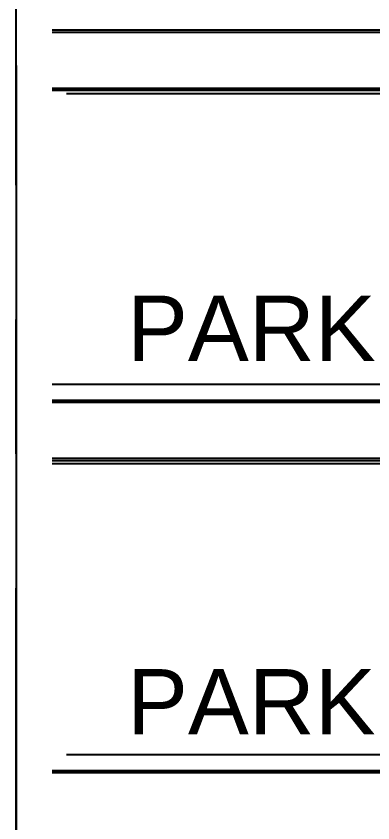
# Model space of a CAD drawing. Header units: millimetres. Extents: x 2148 to 2681, y 758 to 986.
# Drawn here: x 2202.777 to 2204.462, y 855.834 to 859.647 of the extents above; entities that cross this region are included whole.
import ezdxf

# ---------------------------------------------------------------- set-up
doc = ezdxf.new("R2010")
doc.units = ezdxf.units.MM
doc.linetypes.add('CENTER2', pattern=[28.575, 19.05, -3.175, 3.175, -3.175])
for name, color, linetype in [('D', 1, 'Continuous'), ('HATCH', 8, 'Continuous'), ('S_GRID LINES', 252, 'Continuous'), ('TEXT', 6, 'Continuous')]:
    doc.layers.add(name, color=color, linetype=linetype)
doc.styles.add('SWISS', font='swissl.ttf')

msp = doc.modelspace()

# ---------------------------------------------------------------- linework, layer by layer
at = {"layer": 'D', "ltscale": 0.5}
for p, q in [((2202.9467128, 859.5820589, 0), (2207.103733, 859.5820589, 0)), ((2202.9467128, 859.5720589, 0), (2207.103733, 859.5720589, 0)), ((2202.9467128, 859.3070589, 0), (2207.103733, 859.3070589, 0)), ((2202.9467128, 859.2970589, 0), (2207.103733, 859.2970589, 0)), ((2202.9467128, 857.9070589, 0), (2207.0353786, 857.9070589, 0.0000001)), ((2202.9467128, 857.9070589, 0), (2207.0353786, 857.9070589, 0)), ((2202.9467128, 857.8320589, 0), (2207.103733, 857.8320589, 0)), ((2202.9467128, 857.8220589, 0), (2207.103733, 857.8220589, 0)), ((2202.9467128, 857.5570589, 0), (2207.103733, 857.5570589, 0)), ((2202.9467128, 857.5470589, 0), (2207.103733, 857.5470589, 0)), ((2203.0150672, 856.1570589, 0), (2207.1043557, 856.1570589, 0)), ((2202.9467128, 856.0820589, 0), (2207.103733, 856.0820589, 0)), ((2202.9467128, 856.0720589, 0), (2207.103733, 856.0720589, 0))]:
    msp.add_line(p, q, dxfattribs=at)
at = {"layer": 'HATCH', "linetype": 'ByBlock', "ltscale": 0.5}
for p, q in [((2203.0150672, 859.2820589, 0), (2207.4473355, 859.2820589, 0)), ((2202.9467128, 857.5320589, 0), (2207.0353786, 857.5320589, 0))]:
    msp.add_line(p, q, dxfattribs=at)
at = {"layer": 'S_GRID LINES', "linetype": 'CENTER2', "ltscale": 0.2}
for p, q in [((2202.776734, 865.1281245, 0), (2202.7766666, 852.2587537, 0)), ((2202.7768325, 853.1337537, 0), (2202.7768999, 865.1281035, 0))]:
    msp.add_line(p, q, dxfattribs=at)

# ---------------------------------------------------------------- texts
at = {"layer": 'TEXT', "style": 'SWISS'}
for s, p in [('PARKING AREA-2', (2203.3005823, 858.0173369, 0)), ('PARKING AREA -1', (2203.3005823, 856.251904, 0))]:
    msp.add_text(s, height=0.308885097, dxfattribs=at).set_placement(p)

doc.saveas('drawing.dxf')
